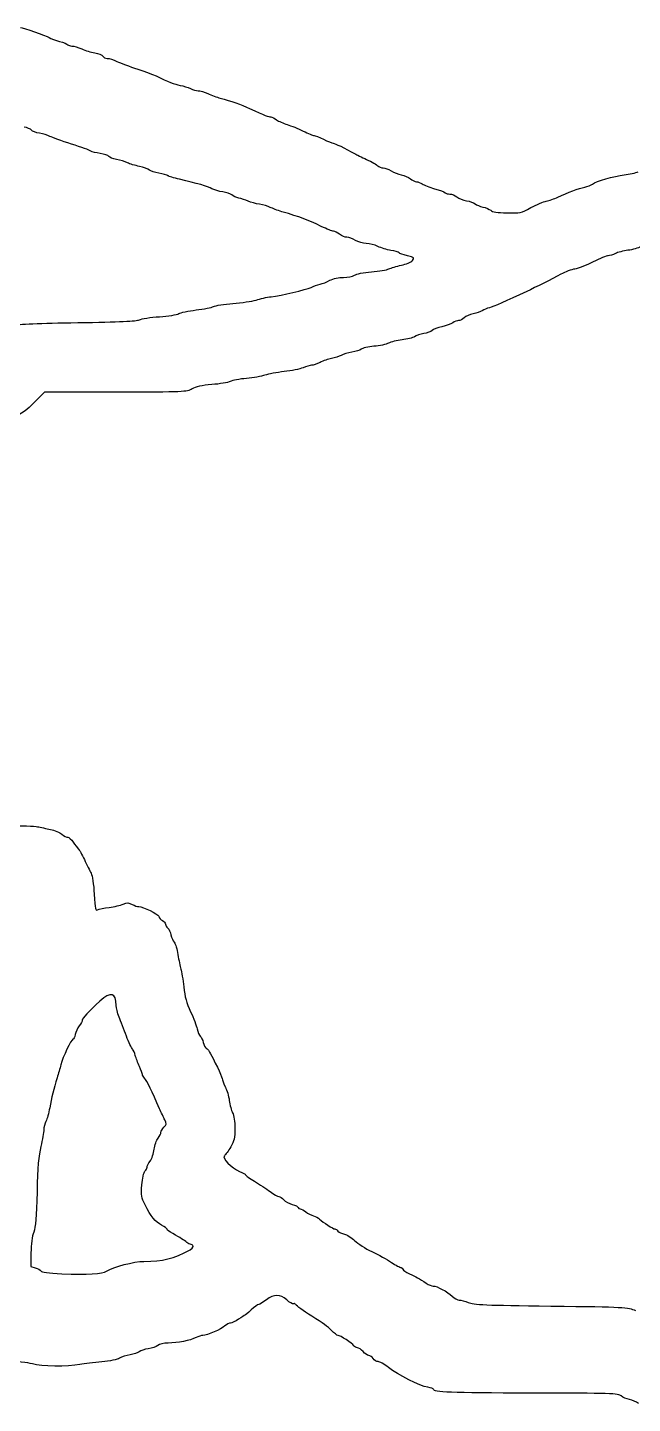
# Model space of a CAD drawing. Extents: x -192 to 192, y 100 to 188.
# Drawn here: x -13.27 to -0.03, y 140.75 to 170.86 of the extents above; entities that cross this region are included whole.
import ezdxf

# ---------------------------------------------------------------- set-up
doc = ezdxf.new("R2010")
doc.units = 0
doc.layers.add('Image', color=7, linetype='CONTINUOUS')

msp = doc.modelspace()

# ---------------------------------------------------------------- linework, layer by layer
at = {"layer": 'Image', "color": 7}
for points in [[(-11.34487, 162.879279), (-12.900557, 162.877154), (-13.140341, 162.639258)], [(-13.19842, 144.052017), (-13.203903, 143.751275), (-13.105541, 143.724463)]]:
    msp.add_lwpolyline(points, dxfattribs=at)
msp.add_lwpolyline([(-11.543178, 143.647413)], close=True, dxfattribs=at)
for points in [[(-13.428299, 170.858108), (-13.371978, 170.858108), (-12.877486, 170.685033), (-12.799036, 170.637854)], [(-12.799036, 170.637854), (-12.76192, 170.615542), (-12.659028, 170.577962), (-12.570399, 170.554354)], [(-12.570399, 170.554354), (-12.481774, 170.530746), (-12.401161, 170.498329), (-12.391261, 170.482312)], [(-12.391261, 170.482312), (-12.381349, 170.466308), (-12.340003, 170.452875), (-12.299345, 170.452462)], [(-12.299345, 170.452462), (-12.258674, 170.452462), (-12.162857, 170.423308), (-12.086386, 170.388596)], [(-12.086386, 170.388596), (-12.009928, 170.353871), (-11.881466, 170.316237), (-11.800928, 170.304975)], [(-11.800928, 170.304975), (-11.720378, 170.293704), (-11.641728, 170.261712), (-11.626153, 170.233875)], [(-11.626153, 170.233875), (-11.61057, 170.206037), (-11.565416, 170.183262), (-11.525799, 170.183262)], [(-11.525799, 170.183262), (-11.486186, 170.183262), (-11.392045, 170.15375), (-11.316586, 170.117675)], [(-11.316586, 170.117675), (-11.241132, 170.081604), (-11.035916, 170.004754), (-10.860549, 169.946896)], [(-10.860549, 169.946896), (-10.685174, 169.889042), (-10.502966, 169.822325), (-10.455641, 169.798633)], [(-10.455641, 169.798633), (-10.203903, 169.672646), (-10.052453, 169.613079), (-9.932099, 169.592742)], [(-9.932099, 169.592742), (-9.858507, 169.580296), (-9.756766, 169.548642), (-9.706016, 169.522396)], [(-9.706016, 169.522396), (-9.655266, 169.496154), (-9.579807, 169.474675), (-9.538357, 169.474675)], [(-9.538357, 169.474675), (-9.496895, 169.474675), (-9.401249, 169.44675), (-9.325791, 169.412629)], [(-9.325791, 169.412629), (-9.250336, 169.378496), (-9.12787, 169.334125), (-9.053636, 169.314017)], [(-9.053636, 169.314017), (-8.827228, 169.2527), (-8.589807, 169.168896), (-8.412536, 169.087721)], [(-8.412536, 169.087721), (-8.06677, 168.929408), (-7.996228, 168.901054), (-7.94802, 168.901054)], [(-7.94802, 168.901054), (-7.920857, 168.901054), (-7.862407, 168.873567), (-7.818153, 168.839958)], [(-13.186324, 168.612542), (-13.206611, 168.636983), (-13.279611, 168.667446), (-13.348541, 168.680246)], [(-13.007974, 168.544763), (-13.085782, 168.557592), (-13.166036, 168.5881), (-13.186324, 168.612542)], [(-7.818153, 168.839958), (-7.773899, 168.806354), (-7.669361, 168.759187), (-7.585849, 168.735146)], [(-7.585849, 168.735146), (-7.502336, 168.711104), (-7.345136, 168.647492), (-7.23652, 168.593787)], [(-7.23652, 168.593787), (-7.127903, 168.540083), (-7.021611, 168.496008), (-7.000324, 168.495842)], [(-12.782166, 168.477054), (-12.828561, 168.501467), (-12.930178, 168.531929), (-13.007974, 168.544763)], [(-12.309774, 168.309038), (-12.523191, 168.377042), (-12.73577, 168.452654), (-12.782166, 168.477054)], [(-11.884586, 168.154825), (-11.905011, 168.171646), (-12.096353, 168.241038), (-12.309774, 168.309038)], [(-7.000324, 168.495842), (-6.979032, 168.495842), (-6.885695, 168.458187), (-6.792903, 168.412537)], [(-6.792903, 168.412537), (-6.700111, 168.366892), (-6.605666, 168.329071), (-6.583016, 168.328487)], [(-6.583016, 168.328487), (-6.548853, 168.327446), (-6.329936, 168.221387), (-6.101186, 168.094675)], [(-11.682132, 168.10225), (-11.773049, 168.114358), (-11.864153, 168.138017), (-11.884586, 168.154825)], [(-11.491499, 168.037688), (-11.505428, 168.061096), (-11.591207, 168.090146), (-11.682132, 168.10225)], [(-11.322786, 167.9713), (-11.401649, 167.984408), (-11.47757, 168.014279), (-11.491499, 168.037688)], [(-6.101186, 168.094675), (-6.073349, 168.07925), (-5.95947, 168.023692), (-5.84812, 167.971192)], [(-11.086591, 167.899975), (-11.137636, 167.926104), (-11.243924, 167.958192), (-11.322786, 167.9713)], [(-10.823191, 167.820125), (-10.917003, 167.837913), (-11.035536, 167.873846), (-11.086591, 167.899975)], [(-10.605553, 167.740725), (-10.631428, 167.7666), (-10.729366, 167.802333), (-10.823191, 167.820125)], [(-10.396561, 167.669571), (-10.485632, 167.682833), (-10.579678, 167.714858), (-10.605553, 167.740725)], [(-5.84812, 167.971192), (-5.73677, 167.918687), (-5.625599, 167.855908), (-5.601074, 167.831654)], [(-5.601074, 167.831654), (-5.576545, 167.807404), (-5.525195, 167.787558), (-5.486961, 167.787558)], [(-5.486961, 167.787558), (-5.448716, 167.787558), (-5.370086, 167.758825), (-5.312216, 167.723721)], [(-5.312216, 167.723721), (-5.254349, 167.688596), (-5.15387, 167.648667), (-5.088916, 167.634967)], [(-0.207078, 167.633967), (-0.092374, 167.645754), (0.045228, 167.677242), (0.09872, 167.703929)], [(-10.199432, 167.61655), (-10.218782, 167.632454), (-10.307491, 167.656317), (-10.396561, 167.669571)], [(-9.946366, 167.537625), (-10.066203, 167.565137), (-10.180082, 167.60065), (-10.199432, 167.61655)], [(-9.236132, 167.33125), (-9.325982, 167.380713), (-9.563578, 167.44975), (-9.946366, 167.537625)], [(-5.088916, 167.634967), (-5.023961, 167.621262), (-4.934599, 167.581667), (-4.890345, 167.546962)], [(-4.890345, 167.546962), (-4.846086, 167.512275), (-4.784928, 167.483875), (-4.754445, 167.483875)], [(-4.754445, 167.483875), (-4.723961, 167.483875), (-4.668403, 167.462442), (-4.631003, 167.436237)], [(-4.631003, 167.436237), (-4.593578, 167.410033), (-4.472528, 167.362796), (-4.361991, 167.331279)], [(-1.073582, 167.365875), (-1.008628, 167.379233), (-0.932707, 167.408767), (-0.90487, 167.431512)], [(-0.90487, 167.431512), (-0.824128, 167.497479), (-0.434228, 167.6106), (-0.207078, 167.633967)], [(-8.999936, 167.260508), (-9.081749, 167.27295), (-9.188036, 167.304783), (-9.236132, 167.33125)], [(-8.80057, 167.194392), (-8.828407, 167.218317), (-8.91812, 167.248067), (-8.999936, 167.260508)], [(-8.648732, 167.128238), (-8.704407, 167.1407), (-8.772732, 167.170467), (-8.80057, 167.194392)], [(-8.444136, 167.059529), (-8.500982, 167.084846), (-8.593057, 167.115763), (-8.648732, 167.128238)], [(-4.361991, 167.331279), (-4.251441, 167.29975), (-4.146578, 167.26045), (-4.128949, 167.243946)], [(-4.128949, 167.243946), (-4.111316, 167.227446), (-4.064016, 167.213937), (-4.023828, 167.213937)], [(-4.023828, 167.213937), (-3.983645, 167.213937), (-3.914557, 167.1859), (-3.870303, 167.151621)], [(-3.870303, 167.151621), (-3.826049, 167.117342), (-3.731011, 167.080033), (-3.659116, 167.068708)], [(-1.913353, 167.060792), (-1.850478, 167.073433), (-1.738303, 167.112079), (-1.66407, 167.146687)], [(-1.66407, 167.146687), (-1.444178, 167.249187), (-1.199786, 167.339904), (-1.073582, 167.365875)], [(-8.19107, 166.990663), (-8.273411, 167.003213), (-8.387291, 167.0342), (-8.444136, 167.059529)], [(-7.957011, 166.923525), (-8.003407, 166.947896), (-8.108728, 166.978117), (-8.19107, 166.990663)], [(-7.703945, 166.82905), (-7.796736, 166.856633), (-7.910616, 166.899158), (-7.957011, 166.923525)], [(-6.840849, 166.507483), (-7.164407, 166.659312), (-7.287986, 166.705363), (-7.703945, 166.82905)], [(-3.659116, 167.068708), (-3.587216, 167.057383), (-3.503703, 167.026775), (-3.473536, 167.000687)], [(-3.473536, 167.000687), (-3.443357, 166.974608), (-3.36652, 166.943408), (-3.302778, 166.931367)], [(-3.302778, 166.931367), (-3.239045, 166.919317), (-3.161682, 166.886637), (-3.130861, 166.858746)], [(-3.130861, 166.858746), (-3.091086, 166.82275), (-2.987624, 166.806308), (-2.774353, 166.802092)], [(-2.774353, 166.802092), (-2.488395, 166.796504), (-2.463099, 166.802092), (-2.250778, 166.916996)], [(-2.250778, 166.916996), (-2.128061, 166.983446), (-1.97622, 167.048158), (-1.913353, 167.060792)], [(-6.570911, 166.402567), (-6.597282, 166.402567), (-6.718753, 166.450183), (-6.840849, 166.507483)], [(-6.438607, 166.335829), (-6.485003, 166.372113), (-6.544541, 166.402146), (-6.570911, 166.402567)], [(-6.279145, 166.269096), (-6.320449, 166.269096), (-6.392211, 166.299538), (-6.438607, 166.335829)], [(-6.093561, 166.200979), (-6.154328, 166.238029), (-6.237841, 166.268683), (-6.279145, 166.269096)], [(-5.855203, 166.133492), (-5.925536, 166.133492), (-6.032795, 166.163933), (-6.093561, 166.200979)], [(-5.601345, 166.069096), (-5.670632, 166.104454), (-5.784874, 166.133429), (-5.855203, 166.133492)], [(-5.315466, 165.98085), (-5.403407, 165.994042), (-5.532057, 166.033754), (-5.601345, 166.069096)], [(-5.139211, 165.930417), (-5.148178, 165.944967), (-5.227524, 165.967658), (-5.315466, 165.98085)], [(-4.956711, 165.864104), (-5.048086, 165.886025), (-5.13022, 165.915867), (-5.139211, 165.930417)], [(-0.402307, 165.9121), (-0.454157, 165.885296), (-0.524795, 165.863354), (-0.559274, 165.863354)], [(-0.125611, 165.983413), (-0.225941, 165.971004), (-0.350461, 165.938917), (-0.402307, 165.9121)], [(0.158941, 166.064046), (0.10277, 166.032108), (-0.025282, 165.995813), (-0.125611, 165.983413)], [(-5.744382, 165.511413), (-5.578741, 165.524413), (-5.405249, 165.554054), (-5.358853, 165.577292)], [(-5.358853, 165.577292), (-5.312457, 165.600521), (-5.190166, 165.636912), (-5.087103, 165.658146)], [(-5.087103, 165.658146), (-4.984041, 165.679383), (-4.875157, 165.725442), (-4.845141, 165.760492)], [(-4.845141, 165.760492), (-4.793061, 165.821325), (-4.798174, 165.826067), (-4.956711, 165.864104)], [(-1.290057, 165.574171), (-1.364111, 165.561654), (-1.501336, 165.510304), (-1.594995, 165.46005)], [(-0.888682, 165.730133), (-1.035378, 165.656871), (-1.216003, 165.586688), (-1.290057, 165.574171)], [(-0.559274, 165.863354), (-0.593753, 165.863354), (-0.741991, 165.803408), (-0.888682, 165.730133)], [(-6.868741, 165.240279), (-6.817661, 165.253008), (-6.719545, 165.292137), (-6.650711, 165.327229)], [(-6.650711, 165.327229), (-6.576741, 165.36495), (-6.455661, 165.391046), (-6.354624, 165.391046)], [(-6.354624, 165.391046), (-6.260607, 165.391046), (-6.152599, 165.412808), (-6.11462, 165.439413)], [(-6.11462, 165.439413), (-6.075649, 165.466712), (-5.914349, 165.498083), (-5.744382, 165.511413)], [(-1.594995, 165.46005), (-1.794853, 165.3528), (-2.147653, 165.175054), (-2.338895, 165.085233)], [(-8.269161, 164.896363), (-8.180986, 164.924208), (-8.032932, 164.956654), (-7.940141, 164.968454)], [(-7.940141, 164.968454), (-7.707582, 164.998042), (-7.185549, 165.119842), (-7.062841, 165.173154)], [(-7.062841, 165.173154), (-7.007166, 165.197333), (-6.919816, 165.227542), (-6.868741, 165.240279)], [(-2.338895, 165.085233), (-2.789632, 164.873575), (-3.078507, 164.747642), (-3.158499, 164.727958)], [(-9.961107, 164.599271), (-9.922028, 164.623808), (-9.751757, 164.659333), (-9.582728, 164.678196)], [(-9.582728, 164.678196), (-9.413699, 164.697071), (-9.240686, 164.731246), (-9.198257, 164.754158)], [(-9.198257, 164.754158), (-9.155836, 164.77705), (-8.965499, 164.807029), (-8.775295, 164.820758)], [(-8.775295, 164.820758), (-8.585095, 164.834488), (-8.357332, 164.868504), (-8.269161, 164.896363)], [(-3.158499, 164.727958), (-3.208782, 164.715567), (-3.280307, 164.686192), (-3.317424, 164.662667)], [(-13.575107, 164.34125), (-13.485511, 164.368379), (-13.014703, 164.388667), (-12.174803, 164.401617)], [(-12.174803, 164.401617), (-11.249157, 164.415883), (-10.886699, 164.432679), (-10.824678, 164.464154)], [(-10.824678, 164.464154), (-10.778041, 164.487829), (-10.580649, 164.517879), (-10.386028, 164.530921)], [(-10.386028, 164.530921), (-10.191399, 164.543975), (-10.000182, 164.574725), (-9.961107, 164.599271)], [(-3.96357, 164.396671), (-4.002445, 164.369446), (-4.10807, 164.330629), (-4.198286, 164.310404)], [(-3.832924, 164.446175), (-3.865903, 164.446175), (-3.924699, 164.423896), (-3.96357, 164.396671)], [(-3.710078, 164.509042), (-3.744653, 164.474467), (-3.799928, 164.446175), (-3.832924, 164.446175)], [(-3.516061, 164.595888), (-3.588195, 164.582696), (-3.675503, 164.543617), (-3.710078, 164.509042)], [(-3.317424, 164.662667), (-3.354541, 164.639129), (-3.443924, 164.609088), (-3.516061, 164.595888)], [(-4.798574, 164.093), (-4.83762, 164.068475), (-4.960653, 164.03765), (-5.071982, 164.024492)], [(-4.59612, 164.161179), (-4.668432, 164.148213), (-4.759541, 164.117525), (-4.798574, 164.093)], [(-4.413499, 164.229213), (-4.441632, 164.204783), (-4.523816, 164.174171), (-4.59612, 164.161179)], [(-4.198286, 164.310404), (-4.288516, 164.290183), (-4.38537, 164.253646), (-4.413499, 164.229213)], [(-5.966195, 163.821113), (-5.994032, 163.797775), (-6.085136, 163.767642), (-6.168649, 163.754142)], [(-5.68877, 163.883567), (-5.813511, 163.872558), (-5.938357, 163.844454), (-5.966195, 163.821113)], [(-5.368178, 163.952075), (-5.419761, 163.925404), (-5.56402, 163.894575), (-5.68877, 163.883567)], [(-5.071982, 164.024492), (-5.183311, 164.011333), (-5.316603, 163.97875), (-5.368178, 163.952075)], [(-7.054166, 163.46765), (-7.087949, 163.46765), (-7.172049, 163.443904), (-7.241045, 163.414875)], [(-6.867866, 163.531308), (-6.936541, 163.4963), (-7.020378, 163.46765), (-7.054166, 163.46765)], [(-6.617266, 163.618563), (-6.686416, 163.605583), (-6.799186, 163.566325), (-6.867866, 163.531308)], [(-6.406007, 163.685879), (-6.453045, 163.661825), (-6.548103, 163.631533), (-6.617266, 163.618563)], [(-6.168649, 163.754142), (-6.252161, 163.740646), (-6.358966, 163.709929), (-6.406007, 163.685879)], [(-8.479999, 163.181292), (-8.628466, 163.167808), (-8.787895, 163.137388), (-8.834291, 163.113683)], [(-8.074182, 163.25115), (-8.148911, 163.226213), (-8.331532, 163.194779), (-8.479999, 163.181292)], [(-7.652403, 163.329296), (-7.809645, 163.311263), (-7.999445, 163.2761), (-8.074182, 163.25115)], [(-7.241045, 163.414875), (-7.310045, 163.385846), (-7.495153, 163.347338), (-7.652403, 163.329296)], [(-9.670807, 162.951246), (-9.785741, 162.883433), (-9.83432, 162.881346), (-11.34487, 162.879279)], [(-9.235541, 163.045829), (-9.461374, 163.028188), (-9.586461, 163.001004), (-9.670807, 162.951246)], [(-8.834291, 163.113683), (-8.880686, 163.089967), (-9.061253, 163.059442), (-9.235541, 163.045829)], [(-13.140341, 162.639258), (-13.413495, 162.368275), (-13.527291, 162.319613), (-13.882682, 162.321879)], [(-13.710057, 153.395079), (-13.413124, 153.397413), (-13.117036, 153.387804), (-13.052082, 153.373833)], [(-13.052082, 153.373833), (-12.987128, 153.359808), (-12.860782, 153.332667), (-12.771316, 153.313517)], [(-12.771316, 153.313517), (-12.681853, 153.294367), (-12.569724, 153.248067), (-12.522136, 153.210633)], [(-12.522136, 153.210633), (-12.474549, 153.173204), (-12.415924, 153.142579), (-12.391849, 153.142579)], [(-12.391849, 153.142579), (-12.367778, 153.142579), (-12.314328, 153.093233), (-12.273066, 153.032917)], [(-12.273066, 153.032917), (-12.231807, 152.972604), (-12.181395, 152.908071), (-12.161032, 152.889513)], [(-12.161032, 152.889513), (-12.140661, 152.870954), (-12.080853, 152.764667), (-12.028099, 152.653317)], [(-12.028099, 152.653317), (-11.975366, 152.541967), (-11.909786, 152.408738), (-11.882395, 152.357258)], [(-11.882395, 152.357258), (-11.851961, 152.300088), (-11.824999, 152.12005), (-11.813116, 151.894771)], [(-11.813116, 151.894771), (-11.796003, 151.570275), (-11.787157, 151.529371), (-11.739591, 151.55475)], [(-11.739591, 151.55475), (-11.709845, 151.570621), (-11.594878, 151.594896), (-11.484099, 151.608696)], [(-11.484099, 151.608696), (-11.373316, 151.6225), (-11.235416, 151.653542), (-11.177645, 151.677692)], [(-11.177645, 151.677692), (-11.089711, 151.714425), (-11.057311, 151.713646), (-10.978724, 151.672838)], [(-10.978724, 151.672838), (-10.927095, 151.646058), (-10.864166, 151.624146), (-10.838882, 151.624146)], [(-10.838882, 151.624146), (-10.740478, 151.624146), (-10.418591, 151.469183), (-10.400728, 151.413213)], [(-10.400728, 151.413213), (-10.390395, 151.380725), (-10.352528, 151.338433), (-10.316666, 151.319242)], [(-10.316666, 151.319242), (-10.280803, 151.30005), (-10.25147, 151.263967), (-10.25147, 151.23905)], [(-10.25147, 151.23905), (-10.25147, 151.214133), (-10.229666, 151.175658), (-10.20302, 151.153546)], [(-10.20302, 151.153546), (-10.17637, 151.131433), (-10.144316, 151.065046), (-10.131778, 151.006017)], [(-10.131778, 151.006017), (-10.119241, 150.946979), (-10.087386, 150.874138), (-10.060982, 150.844138)], [(-10.060982, 150.844138), (-10.034582, 150.814142), (-9.997778, 150.692667), (-9.979211, 150.5742)], [(-9.979211, 150.5742), (-9.960641, 150.455733), (-9.931445, 150.313254), (-9.91432, 150.257583)], [(-9.91432, 150.257583), (-9.897207, 150.201908), (-9.869453, 150.026438), (-9.852645, 149.867646)], [(-11.331699, 149.460771), (-11.333157, 149.744367), (-11.451632, 149.776408), (-11.689261, 149.557504)], [(-9.852645, 149.867646), (-9.829586, 149.649746), (-9.792691, 149.516971), (-9.702186, 149.32625)], [(-11.689261, 149.557504), (-11.935295, 149.330854), (-12.073236, 149.181025), (-12.073407, 149.140271)], [(-11.267661, 149.207704), (-11.302628, 149.298333), (-11.331445, 149.412213), (-11.331699, 149.460771)], [(-9.702186, 149.32625), (-9.636232, 149.187263), (-9.571816, 149.017838), (-9.559045, 148.94975)], [(-12.141357, 149.016479), (-12.178632, 148.969083), (-12.218486, 148.883525), (-12.229928, 148.826342)], [(-12.073407, 149.140271), (-12.073407, 149.119575), (-12.10407, 149.063867), (-12.141357, 149.016479)], [(-11.108461, 148.79335), (-11.161057, 148.930617), (-11.232695, 149.117075), (-11.267661, 149.207704)], [(-12.278128, 148.722375), (-12.316311, 148.722375), (-12.503507, 148.329129), (-12.543153, 148.165625)], [(-12.229928, 148.826342), (-12.241361, 148.769158), (-12.263049, 148.722375), (-12.278128, 148.722375)], [(-10.975286, 148.506213), (-10.995941, 148.526867), (-11.055874, 148.656079), (-11.108461, 148.79335)], [(-9.559045, 148.94975), (-9.546266, 148.881654), (-9.515603, 148.809163), (-9.490907, 148.78865)], [(-9.490907, 148.78865), (-9.466203, 148.768154), (-9.436232, 148.706975), (-9.424307, 148.652692)], [(-10.912682, 148.368921), (-10.926453, 148.423763), (-10.954616, 148.485546), (-10.975286, 148.506213)], [(-9.424307, 148.652692), (-9.412382, 148.598408), (-9.383332, 148.542513), (-9.359745, 148.528488)], [(-9.359745, 148.528488), (-9.336166, 148.514454), (-9.292841, 148.457429), (-9.263482, 148.401754)], [(-12.543153, 148.165625), (-12.561153, 148.091392), (-12.597678, 147.962329), (-12.624316, 147.878817)], [(-10.822641, 148.126475), (-10.858399, 148.204975), (-10.89892, 148.314071), (-10.912682, 148.368921)], [(-10.757624, 147.950571), (-10.757624, 147.968821), (-10.786874, 148.047979), (-10.822641, 148.126475)], [(-9.263482, 148.401754), (-9.117191, 148.12435), (-9.003003, 147.876988), (-9.003003, 147.837475)], [(-12.624316, 147.878817), (-12.699803, 147.642196), (-12.749836, 147.44105), (-12.787966, 147.220842)], [(-10.709091, 147.86885), (-10.735778, 147.895538), (-10.757624, 147.932317), (-10.757624, 147.950571)], [(-10.381041, 147.203971), (-10.537403, 147.567154), (-10.664024, 147.823796), (-10.709091, 147.86885)], [(-9.003003, 147.837475), (-9.003003, 147.813225), (-8.974891, 147.740467), (-8.940536, 147.675788)], [(-8.940536, 147.675788), (-8.906174, 147.611108), (-8.867824, 147.47945), (-8.855307, 147.383221)], [(-12.787966, 147.220842), (-12.807241, 147.109492), (-12.844199, 146.977388), (-12.870074, 146.927283)], [(-8.855307, 147.383221), (-8.842782, 147.286983), (-8.810249, 147.165508), (-8.783003, 147.113283)], [(-12.870074, 146.927283), (-12.895961, 146.877163), (-12.917241, 146.79365), (-12.917366, 146.7417)], [(-10.267699, 146.958346), (-10.294091, 147.009929), (-10.345082, 147.120458), (-10.381041, 147.203971)], [(-10.286224, 146.798071), (-10.225953, 146.858342), (-10.224224, 146.873317), (-10.267699, 146.958346)], [(-8.783003, 147.113283), (-8.752699, 147.055163), (-8.733391, 146.922458), (-8.733266, 146.771263)], [(-12.917366, 146.7417), (-12.917366, 146.689738), (-12.946699, 146.52575), (-12.982266, 146.377283)], [(-10.415057, 146.558983), (-10.380766, 146.603242), (-10.352716, 146.660179), (-10.352716, 146.685517)], [(-10.352716, 146.685517), (-10.352716, 146.710858), (-10.322791, 146.7615), (-10.286224, 146.798071)], [(-8.733266, 146.771263), (-8.733266, 146.563621), (-8.74767, 146.499004), (-8.824591, 146.366354)], [(-12.982266, 146.377283), (-13.031257, 146.172763), (-13.051228, 145.931546), (-13.064682, 145.381883)], [(-10.588661, 146.057088), (-10.551395, 146.109408), (-10.511128, 146.225633), (-10.499157, 146.315367)], [(-10.499157, 146.315367), (-10.487191, 146.4051), (-10.449349, 146.514729), (-10.415057, 146.558983)], [(-8.824591, 146.366354), (-8.874932, 146.279529), (-8.936132, 146.193171), (-8.960595, 146.174446)], [(-10.656399, 145.922583), (-10.656399, 145.944242), (-10.625916, 146.004767), (-10.588661, 146.057088)], [(-8.960595, 146.174446), (-9.023241, 146.1265), (-8.808857, 145.904233), (-8.631532, 145.833279)], [(-10.768982, 145.535263), (-10.756907, 145.678088), (-10.727057, 145.812542), (-10.701824, 145.837775)], [(-10.701824, 145.837775), (-10.676832, 145.862767), (-10.656399, 145.900925), (-10.656399, 145.922583)], [(-8.631532, 145.833279), (-8.55747, 145.803638), (-8.49687, 145.769063), (-8.49687, 145.756442)], [(-8.49687, 145.756442), (-8.49687, 145.743821), (-8.409561, 145.681121), (-8.302849, 145.617096)], [(-10.700178, 145.102275), (-10.783174, 145.263533), (-10.788899, 145.299563), (-10.768982, 145.535263)], [(-8.302849, 145.617096), (-8.196141, 145.553079), (-8.043128, 145.451179), (-7.962832, 145.390642)], [(-13.064682, 145.381883), (-13.078199, 144.829533), (-13.09562, 144.620192), (-13.13767, 144.504583)], [(-10.33592, 144.654117), (-10.470311, 144.726483), (-10.569691, 144.848767), (-10.700178, 145.102275)], [(-7.962832, 145.390642), (-7.882549, 145.330117), (-7.795091, 145.280592), (-7.768491, 145.280592)], [(-7.768491, 145.280592), (-7.741895, 145.280592), (-7.69377, 145.2498), (-7.661545, 145.212167)], [(-7.661545, 145.212167), (-7.629332, 145.174533), (-7.54597, 145.1284), (-7.476303, 145.109642)], [(-7.476303, 145.109642), (-7.406624, 145.090883), (-7.349632, 145.060938), (-7.349632, 145.043088)], [(-7.349632, 145.043088), (-7.349632, 145.025246), (-7.328899, 145.01065), (-7.303561, 145.01065)], [(-7.303561, 145.01065), (-7.278224, 145.01065), (-7.221282, 144.982371), (-7.177028, 144.947804)], [(-7.177028, 144.947804), (-7.132774, 144.913242), (-7.058603, 144.87335), (-7.012207, 144.859171)], [(-7.012207, 144.859171), (-6.965811, 144.844988), (-6.905074, 144.812163), (-6.877236, 144.786213)], [(-13.13767, 144.504583), (-13.170874, 144.413292), (-13.195107, 144.232842), (-13.19842, 144.052017)], [(-10.217749, 144.565088), (-10.217749, 144.57905), (-10.270924, 144.619108), (-10.33592, 144.654117)], [(-10.091216, 144.471179), (-10.160807, 144.508867), (-10.217749, 144.551125), (-10.217749, 144.565088)], [(-6.877236, 144.786213), (-6.804553, 144.718483), (-6.575611, 144.572), (-6.542441, 144.572)], [(-6.542441, 144.572), (-6.526982, 144.572), (-6.496953, 144.55105), (-6.475703, 144.525446)], [(-6.475703, 144.525446), (-6.454445, 144.499846), (-6.391403, 144.469771), (-6.335591, 144.458604)], [(-9.786541, 144.276825), (-9.843336, 144.328879), (-9.926941, 144.382225), (-10.091216, 144.471179)], [(-9.692328, 144.234646), (-9.718836, 144.234646), (-9.761236, 144.253625), (-9.786541, 144.276825)], [(-9.708503, 144.116117), (-9.633224, 144.155067), (-9.622366, 144.234646), (-9.692328, 144.234646)], [(-6.335591, 144.458604), (-6.279766, 144.447438), (-6.178257, 144.384067), (-6.109991, 144.317775)], [(-6.109991, 144.317775), (-6.041724, 144.251479), (-5.87137, 144.143029), (-5.731403, 144.076779)], [(-10.723882, 143.863733), (-10.298707, 143.865858), (-10.093703, 143.916833), (-9.708503, 144.116117)], [(-5.731403, 144.076779), (-5.591445, 144.010529), (-5.399428, 143.905054), (-5.30472, 143.842388)], [(-13.105541, 143.724463), (-13.051449, 143.7097), (-12.995111, 143.678013), (-12.980336, 143.654025)], [(-12.980336, 143.654025), (-12.961599, 143.623592), (-12.823078, 143.605321), (-12.521949, 143.593542)], [(-12.521949, 143.593542), (-11.955236, 143.571388), (-11.635241, 143.589008), (-11.543178, 143.647413)], [(-11.54322, 143.647413), (-11.389324, 143.745067), (-10.944061, 143.862617), (-10.723882, 143.863733)], [(-5.30472, 143.842388), (-5.210007, 143.779713), (-5.115107, 143.728442), (-5.093828, 143.728442)], [(-5.093828, 143.728442), (-5.072553, 143.728442), (-5.055153, 143.712713), (-5.055153, 143.6935)], [(-5.055153, 143.6935), (-5.055153, 143.674275), (-4.99062, 143.628925), (-4.911749, 143.592692)], [(-4.911749, 143.592692), (-4.765116, 143.525358), (-4.702516, 143.490021), (-4.541945, 143.383933)], [(-4.541945, 143.383933), (-4.491657, 143.350708), (-4.423107, 143.323533), (-4.389607, 143.323533)], [(-4.389607, 143.323533), (-4.308678, 143.323533), (-4.081053, 143.20165), (-3.973545, 143.10075)], [(-8.043795, 143.021408), (-8.116686, 142.96625), (-8.192345, 142.920696), (-8.211916, 142.920179)], [(-7.596707, 143.0197), (-7.746461, 143.151179), (-7.871624, 143.15165), (-8.043795, 143.021408)], [(-7.451182, 142.935892), (-7.467349, 142.925875), (-7.532841, 142.963621), (-7.596707, 143.0197)], [(-3.973545, 143.10075), (-3.926136, 143.056254), (-3.857807, 143.019179), (-3.821703, 143.018367)], [(-3.821703, 143.018367), (-3.785607, 143.017325), (-3.695336, 142.992058), (-3.621103, 142.9617)], [(-8.376428, 142.801142), (-8.447353, 142.736187), (-8.510378, 142.683046), (-8.516503, 142.683046)], [(-8.211916, 142.920179), (-8.231486, 142.920179), (-8.30552, 142.866096), (-8.376428, 142.801142)], [(-7.399757, 142.918396), (-7.411874, 142.938008), (-7.43502, 142.945887), (-7.451182, 142.935892)], [(-7.049578, 142.665458), (-7.244324, 142.789121), (-7.38077, 142.887683), (-7.399757, 142.918396)], [(-3.621103, 142.9617), (-3.505041, 142.914263), (-3.25212, 142.903633), (-1.815891, 142.885854)], [(-1.815891, 142.885854), (-0.162116, 142.865388), (-0.143811, 142.864408), (0.039945, 142.786146)], [(-8.950228, 142.452417), (-9.032611, 142.379183), (-9.343653, 142.244487), (-9.431057, 142.244196)], [(-8.828407, 142.514333), (-8.857099, 142.514333), (-8.91192, 142.486475), (-8.950228, 142.452417)], [(-8.651936, 142.598687), (-8.720307, 142.552292), (-8.799716, 142.514333), (-8.828407, 142.514333)], [(-8.516503, 142.683046), (-8.52262, 142.683046), (-8.583566, 142.645083), (-8.651936, 142.598687)], [(-6.615799, 142.348892), (-6.706441, 142.439529), (-6.791257, 142.501437), (-7.049578, 142.665458)], [(-9.582466, 142.196933), (-9.708661, 142.131096), (-9.986941, 142.075683), (-10.191441, 142.075683)], [(-9.431057, 142.244196), (-9.464724, 142.244196), (-9.532866, 142.222808), (-9.582466, 142.196933)], [(-6.474216, 142.244375), (-6.494599, 142.244375), (-6.558311, 142.291412), (-6.615799, 142.348892)], [(-6.124807, 142.016942), (-6.159253, 142.0712), (-6.425303, 142.244375), (-6.474216, 142.244375)], [(-11.028441, 141.818946), (-11.111466, 141.805883), (-11.214874, 141.772183), (-11.258245, 141.744058)], [(-10.825986, 141.887275), (-10.854307, 141.862758), (-10.945411, 141.832012), (-11.028441, 141.818946)], [(-10.628466, 141.9503), (-10.708782, 141.940175), (-10.797661, 141.911792), (-10.825986, 141.887275)], [(-10.423353, 142.022212), (-10.455853, 141.992804), (-10.548161, 141.960442), (-10.628466, 141.9503)], [(-10.191441, 142.075683), (-10.30182, 142.075683), (-10.385616, 142.056367), (-10.423353, 142.022212)], [(-6.048666, 141.974433), (-6.075711, 141.974433), (-6.10997, 141.993562), (-6.124807, 142.016942)], [(-5.926157, 141.890079), (-5.966503, 141.936475), (-6.021628, 141.974433), (-6.048666, 141.974433)], [(-5.799528, 141.805725), (-5.828832, 141.805725), (-5.885824, 141.843683), (-5.926157, 141.890079)], [(-5.704103, 141.738237), (-5.727278, 141.775354), (-5.770228, 141.805725), (-5.799528, 141.805725)], [(-13.167124, 141.620529), (-13.280741, 141.655), (-13.484741, 141.670775), (-13.816661, 141.670775)], [(-12.124191, 141.605587), (-12.390774, 141.554996), (-12.978882, 141.563421), (-13.167124, 141.620529)], [(-11.646282, 141.665271), (-11.816332, 141.650054), (-12.031399, 141.6232), (-12.124191, 141.605587)], [(-11.258245, 141.744058), (-11.302607, 141.715283), (-11.472286, 141.680833), (-11.646282, 141.665271)], [(-5.597791, 141.670754), (-5.633086, 141.670754), (-5.680924, 141.701121), (-5.704103, 141.738237)], [(-5.370316, 141.542617), (-5.460136, 141.613087), (-5.562499, 141.670754), (-5.597791, 141.670754)], [(-4.508411, 141.108987), (-4.677111, 141.135971), (-5.16467, 141.381254), (-5.370316, 141.542617)], [(-4.380328, 141.061758), (-4.380328, 141.076467), (-4.437966, 141.097725), (-4.508411, 141.108987)], [(-2.24967, 140.981808), (-4.048303, 140.984433), (-4.380328, 140.996887), (-4.380328, 141.061758)], [(-0.273528, 140.920387), (-0.333391, 140.974567), (-0.483999, 140.979246), (-2.24967, 140.981808)], [(-0.092841, 140.839229), (-0.15657, 140.851608), (-0.237878, 140.888133), (-0.273528, 140.920387)], [(0.10352, 140.754471), (0.059261, 140.788708), (-0.029099, 140.826858), (-0.092841, 140.839229)]]:
    msp.add_open_spline(points, degree=3, dxfattribs=at)

doc.saveas('drawing.dxf')
